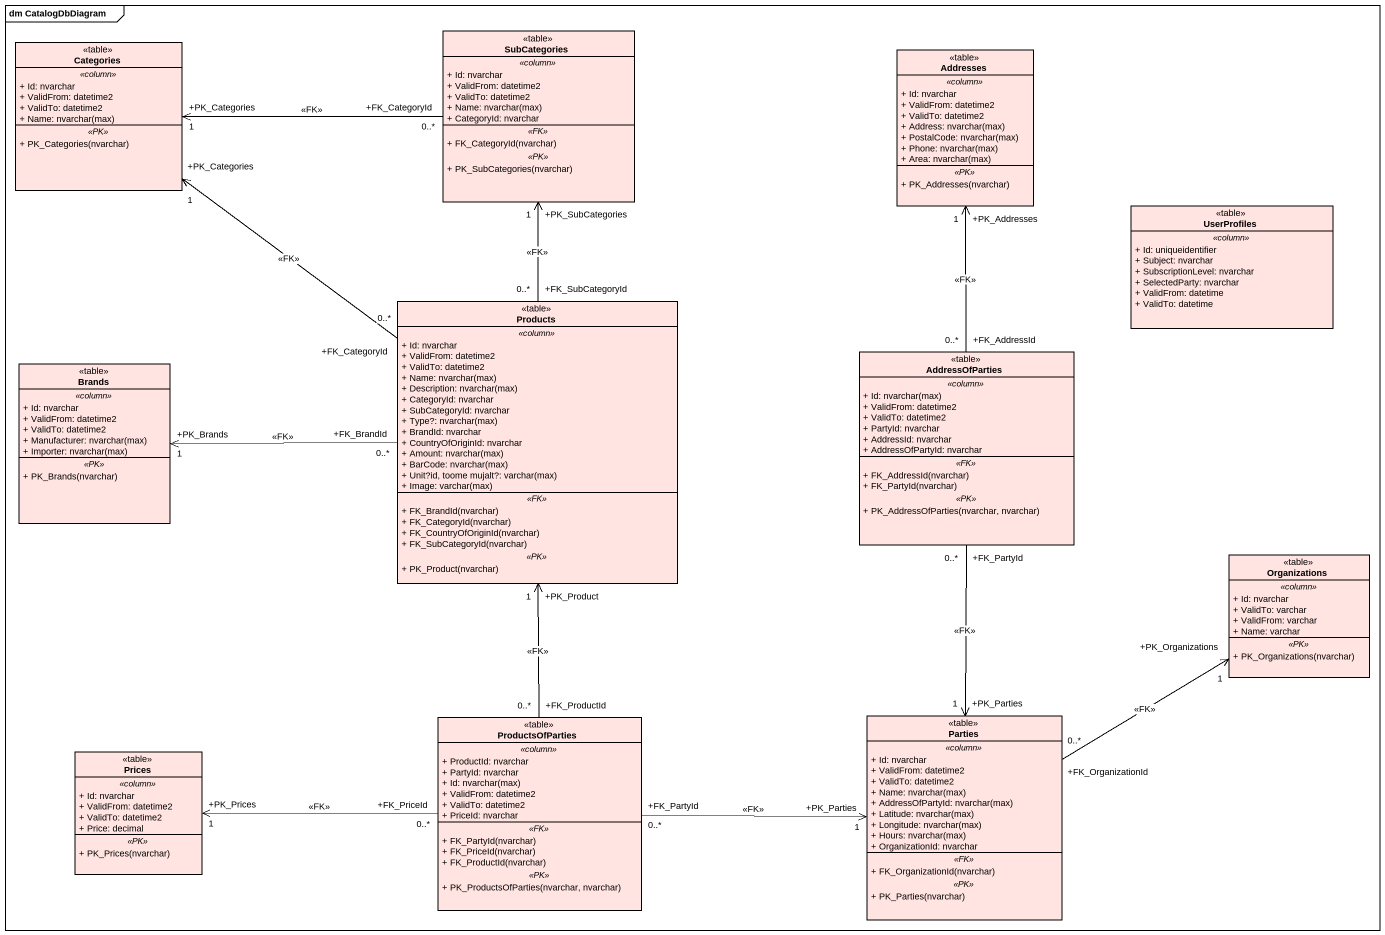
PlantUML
@startuml
mainframe dm CatalogDbDiagram
hide circle
hide empty members
skinparam classAttributeIconSize 0
class Categories <<table>> #FFE4E1 {
  .. <<column>> ..
  + Id: nvarchar
  + ValidFrom: datetime2
  + ValidTo: datetime2
  {field} + Name: nvarchar(max)
  .. <<PK>> ..
  + PK_Categories(nvarchar)
}
class SubCategories <<table>> #FFE4E1 {
  .. <<column>> ..
  + Id: nvarchar
  + ValidFrom: datetime2
  + ValidTo: datetime2
  {field} + Name: nvarchar(max)
  + CategoryId: nvarchar
  .. <<FK>> ..
  + FK_CategoryId(nvarchar)
  .. <<PK>> ..
  + PK_SubCategories(nvarchar)
}
class Addresses <<table>> #FFE4E1 {
  .. <<column>> ..
  + Id: nvarchar
  + ValidFrom: datetime2
  + ValidTo: datetime2
  {field} + Address: nvarchar(max)
  {field} + PostalCode: nvarchar(max)
  {field} + Phone: nvarchar(max)
  {field} + Area: nvarchar(max)
  .. <<PK>> ..
  + PK_Addresses(nvarchar)
}
class UserProfiles <<table>> #FFE4E1 {
  .. <<column>> ..
  + Id: uniqueidentifier
  + Subject: nvarchar
  + SubscriptionLevel: nvarchar
  + SelectedParty: nvarchar
  + ValidFrom: datetime
  + ValidTo: datetime
}
class Products <<table>> #FFE4E1 {
  .. <<column>> ..
  + Id: nvarchar
  + ValidFrom: datetime2
  + ValidTo: datetime2
  {field} + Name: nvarchar(max)
  {field} + Description: nvarchar(max)
  + CategoryId: nvarchar
  + SubCategoryId: nvarchar
  {field} + Type?: nvarchar(max)
  + BrandId: nvarchar
  + CountryOfOriginId: nvarchar
  {field} + Amount: nvarchar(max)
  {field} + BarCode: nvarchar(max)
  {field} + Unit?id, toome mujalt?: varchar(max)
  {field} + Image: varchar(max)
  .. <<FK>> ..
  + FK_BrandId(nvarchar)
  + FK_CategoryId(nvarchar)
  + FK_CountryOfOriginId(nvarchar)
  + FK_SubCategoryId(nvarchar)
  .. <<PK>> ..
  + PK_Product(nvarchar)
}
class AddressOfParties <<table>> #FFE4E1 {
  .. <<column>> ..
  {field} + Id: nvarchar(max)
  + ValidFrom: datetime2
  + ValidTo: datetime2
  + PartyId: nvarchar
  + AddressId: nvarchar
  + AddressOfPartyId: nvarchar
  .. <<FK>> ..
  + FK_AddressId(nvarchar)
  + FK_PartyId(nvarchar)
  .. <<PK>> ..
  + PK_AddressOfParties(nvarchar, nvarchar)
}
class Brands <<table>> #FFE4E1 {
  .. <<column>> ..
  + Id: nvarchar
  + ValidFrom: datetime2
  + ValidTo: datetime2
  {field} + Manufacturer: nvarchar(max)
  {field} + Importer: nvarchar(max)
  .. <<PK>> ..
  + PK_Brands(nvarchar)
}
class Organizations <<table>> #FFE4E1 {
  .. <<column>> ..
  + Id: nvarchar
  + ValidTo: varchar
  + ValidFrom: varchar
  + Name: varchar
  .. <<PK>> ..
  + PK_Organizations(nvarchar)
}
class ProductsOfParties <<table>> #FFE4E1 {
  .. <<column>> ..
  + ProductId: nvarchar
  + PartyId: nvarchar
  {field} + Id: nvarchar(max)
  + ValidFrom: datetime2
  + ValidTo: datetime2
  + PriceId: nvarchar
  .. <<FK>> ..
  + FK_PartyId(nvarchar)
  + FK_PriceId(nvarchar)
  + FK_ProductId(nvarchar)
  .. <<PK>> ..
  + PK_ProductsOfParties(nvarchar, nvarchar)
}
class Parties <<table>> #FFE4E1 {
  .. <<column>> ..
  + Id: nvarchar
  + ValidFrom: datetime2
  + ValidTo: datetime2
  {field} + Name: nvarchar(max)
  {field} + AddressOfPartyId: nvarchar(max)
  {field} + Latitude: nvarchar(max)
  {field} + Longitude: nvarchar(max)
  {field} + Hours: nvarchar(max)
  + OrganizationId: nvarchar
  .. <<FK>> ..
  + FK_OrganizationId(nvarchar)
  .. <<PK>> ..
  + PK_Parties(nvarchar)
}
class Prices <<table>> #FFE4E1 {
  .. <<column>> ..
  + Id: nvarchar
  + ValidFrom: datetime2
  + ValidTo: datetime2
  + Price: decimal
  .. <<PK>> ..
  + PK_Prices(nvarchar)
}
SubCategories "+FK_CategoryId\n0..*" -left-> "+PK_Categories\n1" Categories : <<FK>>
Products "+FK_CategoryId\n0..*" -up-> "+PK_Categories\n1" Categories : <<FK>>
Products "+FK_SubCategoryId\n0..*" -up-> "+PK_SubCategories\n1" SubCategories : <<FK>>
Products "+FK_BrandId\n0..*" -left-> "+PK_Brands\n1" Brands : <<FK>>
AddressOfParties "+FK_AddressId\n0..*" -up-> "+PK_Addresses\n1" Addresses : <<FK>>
AddressOfParties "+FK_PartyId\n0..*" --> "+PK_Parties\n1" Parties : <<FK>>
ProductsOfParties "+FK_ProductId\n0..*" -up-> "+PK_Product\n1" Products : <<FK>>
ProductsOfParties "+FK_PartyId\n0..*" -right-> "+PK_Parties\n1" Parties : <<FK>>
ProductsOfParties "+FK_PriceId\n0..*" -left-> "+PK_Prices\n1" Prices : <<FK>>
Parties "+FK_OrganizationId\n0..*" -up-> "+PK_Organizations\n1" Organizations : <<FK>>
@enduml
